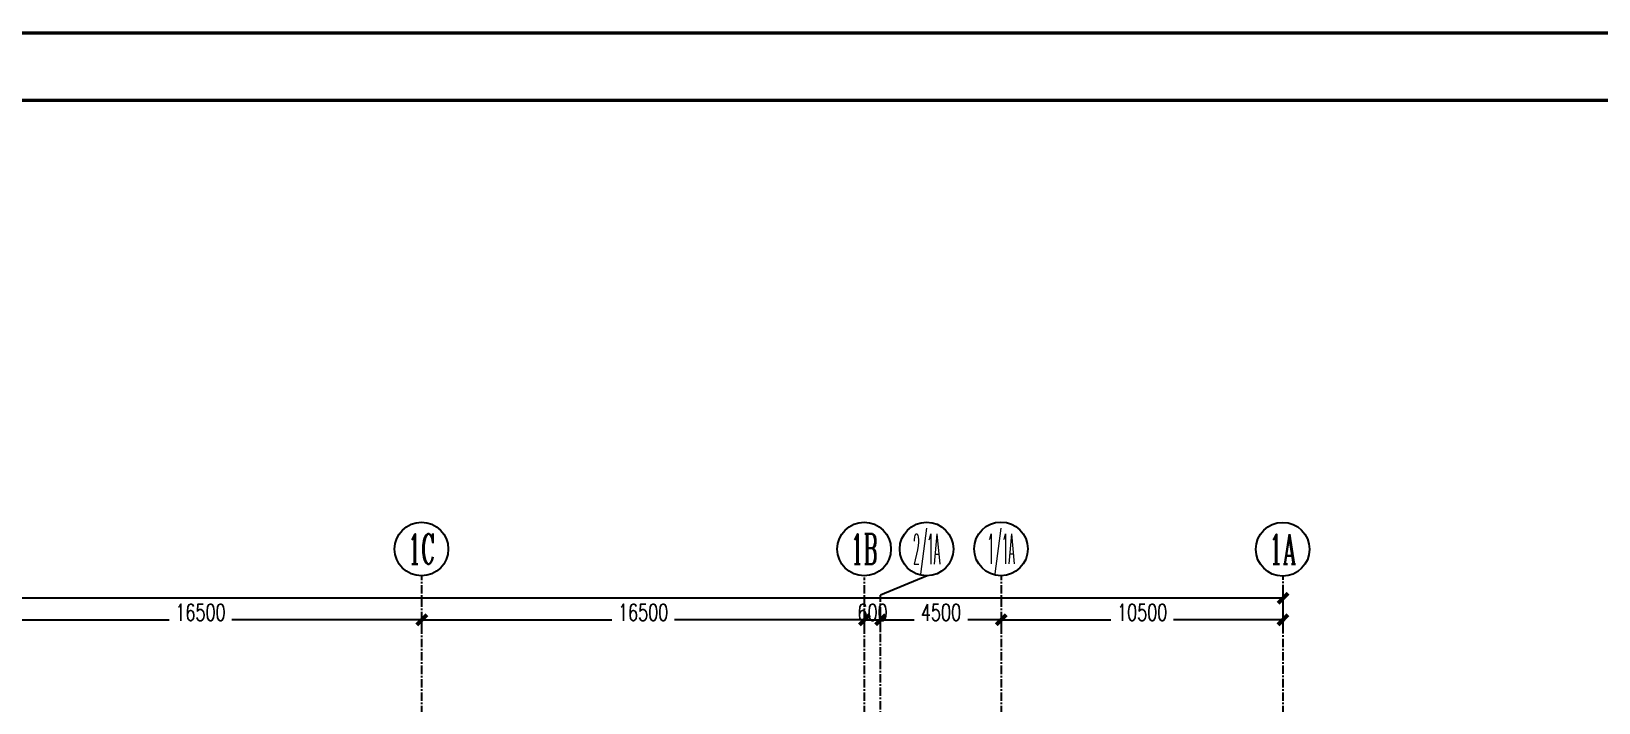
# Model space of a CAD drawing. Extents: x 782294 to 1727252, y -631030 to 17645.
# Drawn here: x 1299147 to 1357566, y -150989 to -125993 of the extents above; entities that cross this region are included whole.
import ezdxf
from ezdxf.enums import TextEntityAlignment as Align

# ---------------------------------------------------------------- set-up
doc = ezdxf.new("R2010")
doc.units = 0
doc.linetypes.add('CENTER', pattern=[2, 1.25, -0.25, 0.25, -0.25])
doc.layers.get('Defpoints').update_dxf_attribs({"color": 210})
for name, color, linetype in [('0-cxFrame', 155, 'Continuous'), ('3符号', 3, 'Continuous'), ('DIM', 173, 'Continuous'), ('DOTE', 1, 'CENTER')]:
    doc.layers.add(name, color=color, linetype=linetype)
doc.layers.add('0-cxText', color=131, linetype='Continuous', lineweight=25)
doc.styles.add('_TCH_AXIS', font='COMPLEX', dxfattribs={"bigfont": 'GBCBIG'})
doc.styles.add('cx_tuming', font='simhei.ttf')
doc.styles.add('cx_tuqian1', font='')
doc.styles.add('DHTEXT-1', font='romans.shx', dxfattribs={"width": 0.7, "bigfont": 'chinese.shx'})
doc.styles.add('黑体', font='simhei.ttf', dxfattribs={"height": 12})
doc.styles.get('cx_tuqian1').set_extended_font_data('SimSun')
doc.dimstyles.new('ZN250', dxfattribs={"dimscale": 250, "dimtxt": 2.5, "dimasz": 1.5, "dimexe": 1, "dimexo": 2, "dimgap": 0.9, "dimtad": 1, "dimdec": 0, "dimdsep": 46, "dimtxsty": 'DHTEXT-1', "dimblk": 'ARCHTICK', "dimcen": 2.5, "dimclrd": 173, "dimclre": 173, "dimclrt": 7, "dimazin": 2, "dimtfac": 1, "dimtdec": 0, "dimtix": 1, "dimtmove": 2, "dimatfit": 3, "dimfxl": 0, "dimarcsym": 0})

# ---------------------------------------------------------------- blocks, each defined once
blk = doc.blocks.new('TK22.A1 L(Dragon)')
at = {"layer": '0-cxFrame', "color": 7, "const_width": 0.5}
blk.add_lwpolyline([(0, 0), (-841, 0), (-841, 594), (0, 594)], close=True, dxfattribs=at)
at = {"layer": '0-cxFrame', "const_width": 0.5}
blk.add_lwpolyline([(-80, 10), (-821, 10), (-821, 584), (-80, 584)], close=True, dxfattribs=at)
at = {"style": '黑体', "flags": 4}
blk.add_attdef('图幅', text='', height=3.3, dxfattribs=at).set_placement((-40, 3), align=Align.RIGHT)
at = {"layer": '0-cxText', "flags": 4}
for tag, height, style, p in [('建设单位', 3.5, 'cx_tuming', (-45, 240)), ('项目名称', 3.5, 'cx_tuming', (-45, 210)), ('子项名称', 3.5, 'cx_tuming', (-45, 180)), ('工程编号', 3.3, 'cx_tuqian1', (-35, 165)), ('图名1', 3.5, 'cx_tuming', (-45, 87)), ('图名2', 3.5, 'cx_tuming', (-45, 79)), ('图名3', 3.5, 'cx_tuming', (-45, 71)), ('出图日期', 3.3, 'cx_tuqian1', (-39, 60)), ('专业', 3.3, 'cx_tuqian1', (-55, 52)), ('图号', 3.3, 'cx_tuqian1', (-55, 44)), ('版次', 3.3, 'cx_tuqian1', (-20, 44))]:
    blk.add_attdef(tag, text='', height=height, dxfattribs=dict(at, style=style)).set_placement(p, align=Align.MIDDLE)
at = {"layer": 'Defpoints', "color": 6, "flags": 4}
for tag, height, style, p in [('tufu', 3.3, '黑体', (-12, 12)), ('dwfname', 4, 'cx_tuqian1', (-80, 3))]:
    blk.add_attdef(tag, text='', height=height, dxfattribs=dict(at, style=style)).set_placement(p, align=Align.RIGHT)
blk = doc.blocks.new('_ArchTick')
at = {"color": 0, "linetype": 'ByBlock', "const_width": 0.4}
blk.add_lwpolyline([(-0.5, -0.5), (0.5, 0.5)], dxfattribs=at)
blk = doc.blocks.new('*D1361')
at = {"layer": 'Defpoints', "color": 0, "ltscale": 2500, "transparency": 16777216}
for p in [(93000, 98027), (76500, 97120), (93000, 97120)]:
    blk.add_point(p, dxfattribs=at)
at = {"layer": 'DIM', "color": 173, "linetype": 'ByBlock', "lineweight": -2, "ltscale": 2500, "transparency": 16777216}
for p, q in [((76500, 97620), (76500, 98277)), ((93000, 97620), (93000, 98277)), ((76500, 98027), (83577, 98027)), ((93000, 98027), (85923, 98027))]:
    blk.add_line(p, q, dxfattribs=at)
at = {"layer": 'DIM', "color": 173, "lineweight": -2, "ltscale": 2500, "transparency": 16777216, "xscale": 375, "yscale": 375, "zscale": 375, "rotation": 180}
blk.add_blockref('_ArchTick', (76500, 98027), dxfattribs=at)
at = {"layer": 'DIM', "color": 173, "lineweight": -2, "ltscale": 2500, "transparency": 16777216, "xscale": 375, "yscale": 375, "zscale": 375}
blk.add_blockref('_ArchTick', (93000, 98027), dxfattribs=at)
at = {"layer": 'DIM', "color": 7, "ltscale": 2500, "transparency": 16777216, "insert": (84750, 98302), "char_height": 625, "attachment_point": 5, "style": 'DHTEXT-1'}
blk.add_mtext('16500', dxfattribs=at)
blk = doc.blocks.new('*D1362')
at = {"layer": 'Defpoints', "color": 0, "ltscale": 2500, "transparency": 16777216}
for p in [(109500, 98027), (93000, 97120), (109500, 97120)]:
    blk.add_point(p, dxfattribs=at)
at = {"layer": 'DIM', "color": 173, "linetype": 'ByBlock', "lineweight": -2, "ltscale": 2500, "transparency": 16777216}
for p, q in [((93000, 97620), (93000, 98277)), ((109500, 97620), (109500, 98277)), ((93000, 98027), (100077, 98027)), ((109500, 98027), (102423, 98027))]:
    blk.add_line(p, q, dxfattribs=at)
at = {"layer": 'DIM', "color": 173, "lineweight": -2, "ltscale": 2500, "transparency": 16777216, "xscale": 375, "yscale": 375, "zscale": 375, "rotation": 180}
blk.add_blockref('_ArchTick', (93000, 98027), dxfattribs=at)
at = {"layer": 'DIM', "color": 173, "lineweight": -2, "ltscale": 2500, "transparency": 16777216, "xscale": 375, "yscale": 375, "zscale": 375}
blk.add_blockref('_ArchTick', (109500, 98027), dxfattribs=at)
at = {"layer": 'DIM', "color": 7, "ltscale": 2500, "transparency": 16777216, "insert": (101250, 98302), "char_height": 625, "attachment_point": 5, "style": 'DHTEXT-1'}
blk.add_mtext('16500', dxfattribs=at)
blk = doc.blocks.new('*D1363')
at = {"layer": 'Defpoints', "color": 0, "ltscale": 2500, "transparency": 16777216}
for p in [(110100, 98027), (109500, 97120), (110100, 97120)]:
    blk.add_point(p, dxfattribs=at)
at = {"layer": 'DIM', "color": 173, "linetype": 'ByBlock', "lineweight": -2, "ltscale": 2500, "transparency": 16777216}
for p, q in [((109500, 97620), (109500, 98277)), ((110100, 97620), (110100, 98277)), ((109500, 98027), (110100, 98027))]:
    blk.add_line(p, q, dxfattribs=at)
at = {"layer": 'DIM', "color": 173, "lineweight": -2, "ltscale": 2500, "transparency": 16777216, "xscale": 375, "yscale": 375, "zscale": 375, "rotation": 180}
blk.add_blockref('_ArchTick', (109500, 98027), dxfattribs=at)
at = {"layer": 'DIM', "color": 173, "lineweight": -2, "ltscale": 2500, "transparency": 16777216, "xscale": 375, "yscale": 375, "zscale": 375}
blk.add_blockref('_ArchTick', (110100, 98027), dxfattribs=at)
at = {"layer": 'DIM', "color": 7, "ltscale": 2500, "transparency": 16777216, "insert": (109800, 98302), "char_height": 625, "attachment_point": 5, "style": 'DHTEXT-1'}
blk.add_mtext('600', dxfattribs=at)
blk = doc.blocks.new('*D1364')
at = {"layer": 'Defpoints', "color": 0, "ltscale": 2500, "transparency": 16777216}
for p in [(114600, 98027), (110100, 97120), (114600, 97120)]:
    blk.add_point(p, dxfattribs=at)
at = {"layer": 'DIM', "color": 173, "linetype": 'ByBlock', "lineweight": -2, "ltscale": 2500, "transparency": 16777216}
for p, q in [((110100, 97620), (110100, 98277)), ((114600, 97620), (114600, 98277)), ((110100, 98027), (111354, 98027)), ((114600, 98027), (113346, 98027))]:
    blk.add_line(p, q, dxfattribs=at)
at = {"layer": 'DIM', "color": 173, "lineweight": -2, "ltscale": 2500, "transparency": 16777216, "xscale": 375, "yscale": 375, "zscale": 375, "rotation": 180}
blk.add_blockref('_ArchTick', (110100, 98027), dxfattribs=at)
at = {"layer": 'DIM', "color": 173, "lineweight": -2, "ltscale": 2500, "transparency": 16777216, "xscale": 375, "yscale": 375, "zscale": 375}
blk.add_blockref('_ArchTick', (114600, 98027), dxfattribs=at)
at = {"layer": 'DIM', "color": 7, "ltscale": 2500, "transparency": 16777216, "insert": (112350, 98302), "char_height": 625, "attachment_point": 5, "style": 'DHTEXT-1'}
blk.add_mtext('4500', dxfattribs=at)
blk = doc.blocks.new('*D1365')
at = {"layer": 'Defpoints', "color": 0, "ltscale": 2500, "transparency": 16777216}
for p in [(125100, 98027), (114600, 97120), (125100, 97120)]:
    blk.add_point(p, dxfattribs=at)
at = {"layer": 'DIM', "color": 173, "linetype": 'ByBlock', "lineweight": -2, "ltscale": 2500, "transparency": 16777216}
for p, q in [((114600, 97620), (114600, 98277)), ((125100, 97620), (125100, 98277)), ((114600, 98027), (118677, 98027)), ((125100, 98027), (121023, 98027))]:
    blk.add_line(p, q, dxfattribs=at)
at = {"layer": 'DIM', "color": 173, "lineweight": -2, "ltscale": 2500, "transparency": 16777216, "xscale": 375, "yscale": 375, "zscale": 375, "rotation": 180}
blk.add_blockref('_ArchTick', (114600, 98027), dxfattribs=at)
at = {"layer": 'DIM', "color": 173, "lineweight": -2, "ltscale": 2500, "transparency": 16777216, "xscale": 375, "yscale": 375, "zscale": 375}
blk.add_blockref('_ArchTick', (125100, 98027), dxfattribs=at)
at = {"layer": 'DIM', "color": 7, "ltscale": 2500, "transparency": 16777216, "insert": (119850, 98302), "char_height": 625, "attachment_point": 5, "style": 'DHTEXT-1'}
blk.add_mtext('10500', dxfattribs=at)
blk = doc.blocks.new('*D1370')
at = {"layer": 'Defpoints', "color": 0, "ltscale": 2500, "transparency": 16777216}
for p in [(125100, 98827), (0, 97220), (125100, 97220)]:
    blk.add_point(p, dxfattribs=at)
at = {"layer": 'DIM', "color": 173, "linetype": 'ByBlock', "lineweight": -2, "ltscale": 2500, "transparency": 16777216}
for p, q in [((0, 97720), (0, 99077)), ((0, 98827), (61269, 98827)), ((125100, 98827), (64031, 98827)), ((125100, 97720), (125100, 99077))]:
    blk.add_line(p, q, dxfattribs=at)
at = {"layer": 'DIM', "color": 173, "lineweight": -2, "ltscale": 2500, "transparency": 16777216, "xscale": 375, "yscale": 375, "zscale": 375, "rotation": 180}
blk.add_blockref('_ArchTick', (0, 98827), dxfattribs=at)
at = {"layer": 'DIM', "color": 173, "lineweight": -2, "ltscale": 2500, "transparency": 16777216, "xscale": 375, "yscale": 375, "zscale": 375}
blk.add_blockref('_ArchTick', (125100, 98827), dxfattribs=at)
at = {"layer": 'DIM', "color": 7, "ltscale": 2500, "transparency": 16777216, "insert": (62650, 99102), "char_height": 625, "attachment_point": 5, "style": 'DHTEXT-1'}
blk.add_mtext('125100', dxfattribs=at)
blk = doc.blocks.new('卓越-轴号')
blk.add_circle((0, 0), 4)
at = {"color": 0, "style": '_TCH_AXIS', "width": 1.041667, "flags": 8}
blk.add_attdef('A', text='', height=4.48, dxfattribs=at).set_placement((-2, -2.24), (2, -2.24), align=Align.FIT)
blk = doc.blocks.new('20250901082728')
at = {"layer": 'DOTE', "ltscale": 250}
for p, q in [((93000, -5993.9), (93000, 99662.3)), ((109500, -5993.9), (109500, 99606.4)), ((114600, -5993.9), (114600, 99662.3)), ((125100, -5988.9), (125100, 99662.3)), ((110100, -5810), (110100, 98940.2))]:
    blk.add_line(p, q, dxfattribs=at)
at = {"layer": 'DOTE', "linetype": 'ByBlock'}
blk.add_line((111841.4, 99662.6), (110100, 98940.2), dxfattribs=at)
at = {"layer": '3符号', "color": 7}
ref = blk.add_blockref('卓越-轴号', (92987, 100662.2), dxfattribs=dict(at, xscale=250, yscale=250, zscale=250))
ref.add_attrib('A', '1C', dxfattribs={"layer": '0', "color": 0, "height": 1120, "style": '_TCH_AXIS', "width": 0.625}).set_placement((92487, 100102.2), (93487, 100102.2), align=Align.FIT)
ref = blk.add_blockref('卓越-轴号', (109487, 100662.2), dxfattribs=dict(at, xscale=250, yscale=250, zscale=250))
ref.add_attrib('A', '1B', dxfattribs={"layer": '0', "color": 0, "height": 1120, "style": '_TCH_AXIS', "width": 0.585938}).set_placement((108987, 100102.2), (109987, 100102.2), align=Align.FIT)
ref = blk.add_blockref('卓越-轴号', (111814.1, 100662.2), dxfattribs=dict(at, xscale=250, yscale=250, zscale=250))
ref.add_attrib('A', '2/1A', dxfattribs={"layer": '0', "color": 0, "height": 1120, "style": '_TCH_AXIS', "width": 0.25}).set_placement((111314.1, 100102.2), (112314.1, 100102.2), align=Align.FIT)
ref = blk.add_blockref('卓越-轴号', (114587, 100667.2), dxfattribs=dict(at, xscale=250, yscale=250, zscale=250))
ref.add_attrib('A', '1/1A', dxfattribs={"layer": '0', "color": 0, "height": 1120, "style": '_TCH_AXIS', "width": 0.267857}).set_placement((114087, 100107.2), (115087, 100107.2), align=Align.FIT)
ref = blk.add_blockref('卓越-轴号', (125087, 100653.1), dxfattribs=dict(at, xscale=250, yscale=250, zscale=250))
ref.add_attrib('A', '1A', dxfattribs={"layer": '0', "color": 0, "height": 1120, "style": '_TCH_AXIS', "width": 0.568182}).set_placement((124587, 100093.1), (125587, 100093.1), align=Align.FIT)
at = {"layer": 'DIM', "ltscale": 2500}
for base, p1, p2, picture, middle in [((125100, 98826.7), (0, 97220), (125100, 97220), '*D1370', (62650, 99101.7)), ((93000, 98026.7), (76500, 97120), (93000, 97120), '*D1361', (84750, 98301.7)), ((109500, 98026.7), (93000, 97120), (109500, 97120), '*D1362', (101250, 98301.7)), ((110100, 98026.7), (109500, 97120), (110100, 97120), '*D1363', (109800, 98301.7)), ((114600, 98026.7), (110100, 97120), (114600, 97120), '*D1364', (112350, 98301.7)), ((125100, 98026.7), (114600, 97120), (125100, 97120), '*D1365', (119850, 98301.7))]:
    dim = blk.add_linear_dim(base=base, p1=p1, p2=p2, angle=0, dimstyle='ZN250', dxfattribs=at)
    dim.commit()
    dim.dimension.update_dxf_attribs({"geometry": picture, "text_midpoint": middle, "dimtype": 129})

msp = doc.modelspace()

# ---------------------------------------------------------------- block references
at = {"ltscale": 2000}
msp.add_blockref('20250901082728', (1220701.4, -245931.2), dxfattribs=at)
at = {"layer": '0-cxFrame', "xscale": 250, "yscale": 250, "zscale": 250}
msp.add_blockref('TK22.A1 L(Dragon)', (1390776.7, -274555.4), dxfattribs=at)

doc.saveas('drawing.dxf')
